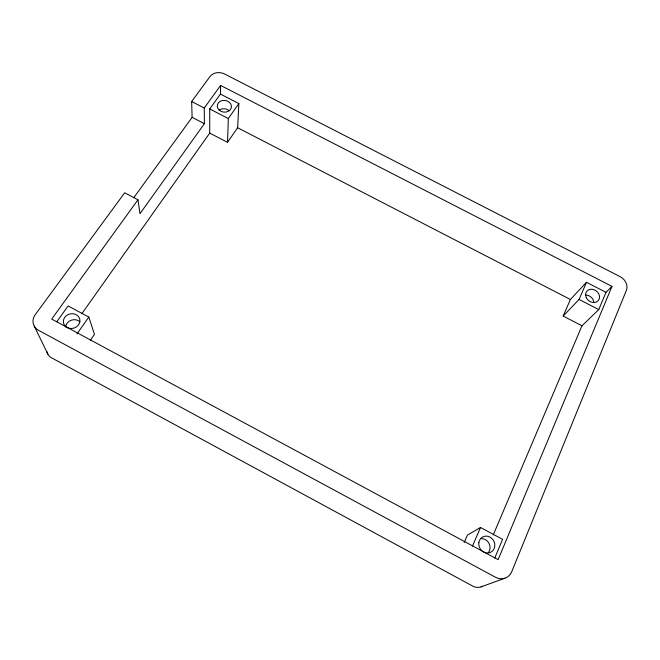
<?xml version="1.0" encoding="UTF-8"?>
<svg xmlns="http://www.w3.org/2000/svg" width="660" height="660" viewBox="0 0 660 660"><rect width="100%" height="100%" fill="white"/><g stroke="black" fill="none" stroke-linecap="round" stroke-linejoin="round"><path stroke-width="0.99" d="M81.873 313.657L209.715 133.097L209.74 108.958L220.432 94.091L220.597 85.429L611.985 286.39L498.127 559.655L51.719 319.077L137.957 199.765L124.69 192.786L35.203 314.729A12.903 11.286 -15 0 0 38.618 330.363L495.478 577.244A13.415 12.07 62.5 0 0 511.723 571.717L626.406 290.293A11.22 9.24 37.4 0 0 620.045 276.614L224.614 74.002A10.783 8.77 7.2 0 0 209.962 76.585L191.648 101.541L192.118 117.348L133.724 197.761M209.715 133.097L227.527 142.321L228.335 118.544L238.862 103.562L220.432 94.091M227.527 142.321L237.625 127.751L238.862 103.562M494.744 558.071L502.59 539.327L480.521 527.472L467.404 535.111L464.17 542.528M493.202 535.045L581.98 325.792L598.768 309.589L605.995 292.322L611.985 286.39M472.486 546.076L480.521 527.472M581.98 325.792L563.161 316.058L579.084 299.442L586.492 282.298L605.995 292.322M563.161 316.058L570.405 299.491L586.492 282.298M90.362 340.279L94.462 334.356L88.819 317.056L68.128 305.943L56.727 321.808M76.989 333.886L88.819 317.056M220.597 85.429L204.254 108.042L204.386 123.692L139.994 213.675L137.957 199.765M481.107 586.856L504.991 578.185M209.74 108.958L228.335 118.544M579.084 299.442L598.768 309.589M191.648 101.541L204.254 108.042M237.625 127.751L570.405 299.491M192.118 117.348L204.386 123.692M34.254 326.155L47.908 354.23M482.46 586.278A12.334 11.187 64.8 0 1 473.748 586.649L50.713 357.365A11.88 10.527 -16.8 0 1 46.926 351.648M481.247 538.601A8.506 7.73 61 0 1 489.06 543.469A8.506 7.73 61 0 1 488.375 552.593M65.719 326.989A8.217 7.268 -13.9 0 1 71.197 320.248A8.217 7.268 -13.9 0 1 79.959 321.841M585.841 295.053A7.285 6.105 37.4 0 1 593.728 301.637M219.178 110.236A7.029 5.824 7.1 0 1 229.07 110.599M69.044 328.284A8.349 7.375 -13.6 0 0 79.761 319.184A8.349 7.375 -13.6 0 0 66.107 315.859A8.349 7.375 -13.6 0 0 69.044 328.284M478.83 542.668A8.654 7.846 60.5 0 0 489.803 552.651A8.654 7.846 60.5 0 0 491.766 538.37A8.654 7.846 60.5 0 0 478.83 542.668M219.359 110.261A7.128 5.882 7.2 0 0 231.231 108.034A7.128 5.882 7.2 0 0 222.47 100.51A7.128 5.882 7.2 0 0 219.359 110.261M586.253 297.586A7.392 6.171 37.3 0 0 598.282 300.605A7.392 6.171 37.3 0 0 593.233 289.468A7.392 6.171 37.3 0 0 586.253 297.586"/></g></svg>
